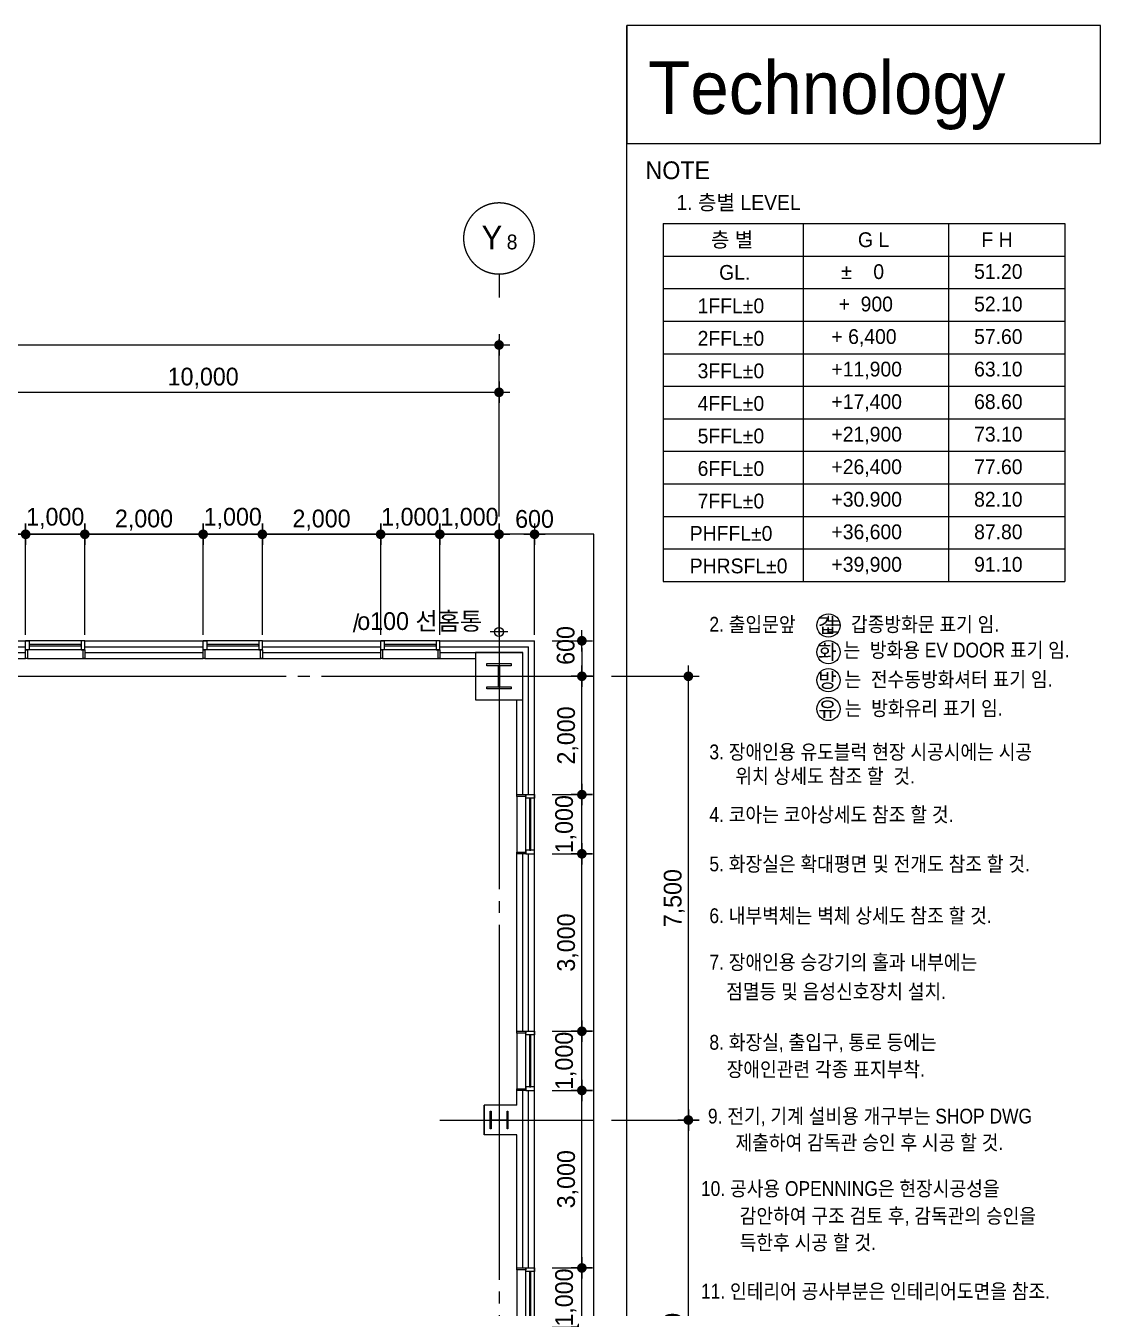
# Model space of a CAD drawing. Extents: x 14243673 to 14321835, y -1804798 to -1750552.
# Drawn here: x 14303673 to 14321835, y -1772232 to -1750552 of the extents above; entities that cross this region are included whole.
import ezdxf
from ezdxf.enums import TextEntityAlignment as Align

# ---------------------------------------------------------------- set-up
doc = ezdxf.new("R2010")
doc.units = 0
doc.header["$LTSCALE"] = 100
doc.header["$MEASUREMENT"] = 0
doc.header["$PDSIZE"] = -10
doc.linetypes.add('CEN', pattern=[66, 60, -2, 2, -2])
doc.layers.get('0').update_dxf_attribs({"linetype": 'CONTINUOUS'})
doc.layers.get('Defpoints').update_dxf_attribs({"linetype": 'CONTINUOUS'})
for name, color, linetype in [('0-내벽고정식', 7, 'CONTINUOUS'), ('8', 8, 'CONTINUOUS'), ('AXIS', 7, 'CEN'), ('CEN', 1, 'CEN'), ('COL', 2, 'CONTINUOUS'), ('col2', 3, 'CONTINUOUS'), ('DIM', 7, 'CONTINUOUS'), ('TEXT', 2, 'CONTINUOUS'), ('TEXT1', 7, 'CONTINUOUS'), ('WALL-1', 7, 'CONTINUOUS'), ('WALL-UNKNOWN', 3, 'CONTINUOUS'), ('WID', 4, 'CONTINUOUS'), ('우수드레인', 8, 'CONTINUOUS')]:
    doc.layers.add(name, color=color, linetype=linetype)
doc.styles.add('HY울를도M', font='HYWULM.TTF')
doc.styles.add('굴림', font='H2HDRM.TTF')
doc.styles.add('돋음', font='Dotum.ttf', dxfattribs={"height": 3})
doc.dimstyles.new('DIM100', dxfattribs={"dimtxt": 300, "dimasz": 120, "dimexe": 1, "dimexo": 100, "dimgap": 60, "dimtad": 1, "dimdec": 4, "dimzin": 0, "dimdsep": 46, "dimlunit": 6, "dimtxsty": '굴림', "dimblk": 'DOTT', "dimcen": 0.09, "dimadec": 0, "dimazin": 0, "dimtfac": 1, "dimtdec": 4, "dimtofl": 0, "dimtmove": 2, "dimatfit": 2, "dimldrblk": 'DOTT', "dimfxl": 1, "dimtolj": 1, "dimtzin": 0, "dimarcsym": 0})
doc.dimstyles.new('DIM50', dxfattribs={"dimscale": 50, "dimtxt": 3, "dimasz": 1.2, "dimexe": 1, "dimexo": 1, "dimgap": 0.6, "dimtad": 1, "dimdec": 4, "dimzin": 0, "dimdsep": 46, "dimlunit": 6, "dimtxsty": '굴림', "dimblk": 'DOTT', "dimcen": 0.09, "dimadec": 0, "dimazin": 0, "dimtfac": 1, "dimtdec": 4, "dimtofl": 0, "dimtmove": 2, "dimatfit": 2, "dimldrblk": 'DOTT', "dimfxl": 1, "dimtolj": 1, "dimtzin": 0, "dimarcsym": 0})

# ---------------------------------------------------------------- blocks, each defined once
blk = doc.blocks.new('DOTT')
for p, q in [((-1.5, 0), (1.5, 0)), ((0, 1.5), (0, -1.5))]:
    blk.add_line(p, q)
at = {"color": 6, "const_width": 0.68}
blk.add_lwpolyline([(-0.34, 0, 1), (0.34, 0, 1)], format="xyb", close=True, dxfattribs=at)
blk = doc.blocks.new('*D18')
at = {"layer": 'Defpoints', "color": 0, "lineweight": -3}
for p in [(14311673, -1755949), (14251673, -1759149), (14311673, -1759149)]:
    blk.add_point(p, dxfattribs=at)
at = {"layer": 'DIM', "color": 7, "lineweight": -2}
for p, q in [((14251673, -1758849), (14251673, -1755849)), ((14251793, -1755949), (14311553, -1755949)), ((14311673, -1758849), (14311673, -1755849))]:
    blk.add_line(p, q, dxfattribs=at)
at = {"layer": 'DIM', "color": 7, "lineweight": -2, "xscale": 120, "yscale": 120, "zscale": 120, "rotation": 180}
blk.add_blockref('DOTT', (14251673, -1755949), dxfattribs=at)
at = {"layer": 'DIM', "color": 7, "lineweight": -2, "xscale": 120, "yscale": 120, "zscale": 120}
blk.add_blockref('DOTT', (14311673, -1755949), dxfattribs=at)
at = {"layer": 'DIM', "color": 3, "insert": (14281673, -1755710), "char_height": 300, "attachment_point": 5, "style": '굴림'}
blk.add_mtext('\\A1;60,000', dxfattribs=at)
blk = doc.blocks.new('*D24')
at = {"layer": 'Defpoints', "color": 0, "lineweight": -3}
for p in [(14311673, -1756749), (14301673, -1759149), (14311673, -1759149)]:
    blk.add_point(p, dxfattribs=at)
at = {"layer": 'DIM', "color": 7, "lineweight": -2}
for p, q in [((14301673, -1758849), (14301673, -1756649)), ((14311673, -1758849), (14311673, -1756649)), ((14301793, -1756749), (14311553, -1756749))]:
    blk.add_line(p, q, dxfattribs=at)
at = {"layer": 'DIM', "color": 7, "lineweight": -2, "xscale": 120, "yscale": 120, "zscale": 120, "rotation": 180}
blk.add_blockref('DOTT', (14301673, -1756749), dxfattribs=at)
at = {"layer": 'DIM', "color": 7, "lineweight": -2, "xscale": 120, "yscale": 120, "zscale": 120}
blk.add_blockref('DOTT', (14311673, -1756749), dxfattribs=at)
at = {"layer": 'DIM', "color": 3, "insert": (14306673, -1756511), "char_height": 300, "attachment_point": 5, "style": '굴림'}
blk.add_mtext('\\A1;10,000', dxfattribs=at)
blk = doc.blocks.new('BOMBOM_S')
at = {"color": 7}
blk.add_line((0, 0.4), (0, 0), dxfattribs=at)
blk.add_lwpolyline([(-0.6, 1, 1), (0.6, 1, 1), (-0.6, 1, 1)], format="xyb", dxfattribs=at)
at = {"color": 1, "style": '돋음'}
for tag, p, height in [('X', (-0.295, 0.816), 0.4), ('N', (0.129, 0.816), 0.25)]:
    blk.add_attdef(tag, p, '', height=height, dxfattribs=at)
blk = doc.blocks.new('*D37')
at = {"layer": 'Defpoints', "color": 0, "lineweight": -3}
for p in [(14313273, -1761549), (14314873, -1761549), (14313273, -1769049)]:
    blk.add_point(p, dxfattribs=at)
at = {"layer": 'DIM', "color": 7, "lineweight": -2}
for p, q in [((14313573, -1761549), (14314973, -1761549)), ((14314873, -1768929), (14314873, -1761669)), ((14313573, -1769049), (14314973, -1769049))]:
    blk.add_line(p, q, dxfattribs=at)
at = {"layer": 'DIM', "color": 7, "lineweight": -2, "xscale": 120, "yscale": 120, "zscale": 120}
for p, rotation in [((14314873, -1761549), 90), ((14314873, -1769049), 270)]:
    blk.add_blockref('DOTT', p, dxfattribs=dict(at, rotation=rotation))
at = {"layer": 'DIM', "color": 3, "insert": (14314635, -1765299), "char_height": 300, "attachment_point": 5, "rotation": 90, "style": '굴림'}
blk.add_mtext('\\A1;7,500', dxfattribs=at)
blk = doc.blocks.new('*D38')
at = {"layer": 'Defpoints', "color": 0, "lineweight": -3}
for p in [(14313273, -1769049), (14314873, -1769049), (14313273, -1776549)]:
    blk.add_point(p, dxfattribs=at)
at = {"layer": 'DIM', "color": 7, "lineweight": -2}
for p, q in [((14313573, -1769049), (14314973, -1769049)), ((14314873, -1776429), (14314873, -1769169)), ((14313573, -1776549), (14314973, -1776549))]:
    blk.add_line(p, q, dxfattribs=at)
at = {"layer": 'DIM', "color": 7, "lineweight": -2, "xscale": 120, "yscale": 120, "zscale": 120}
for p, rotation in [((14314873, -1769049), 90), ((14314873, -1776549), 270)]:
    blk.add_blockref('DOTT', p, dxfattribs=dict(at, rotation=rotation))
at = {"layer": 'DIM', "color": 3, "insert": (14314635, -1772799), "char_height": 300, "attachment_point": 5, "rotation": 90, "style": '굴림'}
blk.add_mtext('\\A1;7,500', dxfattribs=at)
blk = doc.blocks.new('aw-1000-300')
at = {"layer": 'WID', "color": 8}
for p, q in [((970, 300), (0, 300)), ((0, 150), (1000, 150)), ((0, 0), (1000, 0))]:
    blk.add_line(p, q, dxfattribs=at)
at = {"layer": 'WID'}
for points in [[(0, 300), (30, 300), (30, 150), (0, 150)], [(970, 300), (1000, 300), (1000, 150), (970, 150)], [(60, 150), (0, 150), (0, 0), (60, 0)], [(60, 63), (940, 63), (940, 87), (60, 87)], [(940, 150), (1000, 150), (1000, 0), (940, 0)]]:
    blk.add_lwpolyline(points, close=True, dxfattribs=at)
blk = doc.blocks.new('*D100')
at = {"layer": 'Defpoints', "color": 0, "lineweight": -3, "ltscale": 3}
for p in [(14311673, -1759149), (14311673, -1760949), (14312273, -1760949)]:
    blk.add_point(p, dxfattribs=at)
at = {"layer": 'DIM', "color": 7, "lineweight": -2, "ltscale": 3}
for p, q in [((14311673, -1760849), (14311673, -1759148)), ((14312153, -1759149), (14311793, -1759149)), ((14312273, -1760849), (14312273, -1759148))]:
    blk.add_line(p, q, dxfattribs=at)
at = {"layer": 'DIM', "color": 7, "lineweight": -2, "ltscale": 3, "xscale": 120, "yscale": 120, "zscale": 120, "rotation": 180}
blk.add_blockref('DOTT', (14311673, -1759149), dxfattribs=at)
at = {"layer": 'DIM', "color": 7, "lineweight": -2, "ltscale": 3, "xscale": 120, "yscale": 120, "zscale": 120}
blk.add_blockref('DOTT', (14312273, -1759149), dxfattribs=at)
at = {"layer": 'DIM', "color": 3, "ltscale": 3, "insert": (14312273, -1758891), "char_height": 300, "attachment_point": 5, "style": '굴림'}
blk.add_mtext('\\A1;600', dxfattribs=at)
blk = doc.blocks.new('*D107')
at = {"layer": 'Defpoints', "color": 0, "lineweight": -3, "ltscale": 3}
for p in [(14304673, -1759149), (14303673, -1760949), (14304673, -1760949)]:
    blk.add_point(p, dxfattribs=at)
at = {"layer": 'DIM', "color": 7, "lineweight": -2, "ltscale": 3}
for p, q in [((14303673, -1760849), (14303673, -1759148)), ((14303793, -1759149), (14304553, -1759149)), ((14304673, -1760849), (14304673, -1759148))]:
    blk.add_line(p, q, dxfattribs=at)
at = {"layer": 'DIM', "color": 7, "lineweight": -2, "ltscale": 3, "xscale": 120, "yscale": 120, "zscale": 120, "rotation": 180}
blk.add_blockref('DOTT', (14303673, -1759149), dxfattribs=at)
at = {"layer": 'DIM', "color": 7, "lineweight": -2, "ltscale": 3, "xscale": 120, "yscale": 120, "zscale": 120}
blk.add_blockref('DOTT', (14304673, -1759149), dxfattribs=at)
at = {"layer": 'DIM', "color": 3, "ltscale": 3, "insert": (14304173, -1758880), "char_height": 300, "attachment_point": 5, "style": '굴림'}
blk.add_mtext('\\A1;1,000', dxfattribs=at)
blk = doc.blocks.new('*D111')
at = {"layer": 'Defpoints', "color": 0, "lineweight": -3, "ltscale": 3}
for p in [(14309673, -1759149), (14307673, -1760949), (14309673, -1760949)]:
    blk.add_point(p, dxfattribs=at)
at = {"layer": 'DIM', "color": 7, "lineweight": -2, "ltscale": 3}
for p, q in [((14307673, -1760849), (14307673, -1759148)), ((14307793, -1759149), (14309553, -1759149)), ((14309673, -1760849), (14309673, -1759148))]:
    blk.add_line(p, q, dxfattribs=at)
at = {"layer": 'DIM', "color": 7, "lineweight": -2, "ltscale": 3, "xscale": 120, "yscale": 120, "zscale": 120, "rotation": 180}
blk.add_blockref('DOTT', (14307673, -1759149), dxfattribs=at)
at = {"layer": 'DIM', "color": 7, "lineweight": -2, "ltscale": 3, "xscale": 120, "yscale": 120, "zscale": 120}
blk.add_blockref('DOTT', (14309673, -1759149), dxfattribs=at)
at = {"layer": 'DIM', "color": 3, "ltscale": 3, "insert": (14308673, -1758910), "char_height": 300, "attachment_point": 5, "style": '굴림'}
blk.add_mtext('\\A1;2,000', dxfattribs=at)
blk = doc.blocks.new('*D112')
at = {"layer": 'Defpoints', "color": 0, "lineweight": -3, "ltscale": 3}
for p in [(14307673, -1759149), (14306673, -1760949), (14307673, -1760949)]:
    blk.add_point(p, dxfattribs=at)
at = {"layer": 'DIM', "color": 7, "lineweight": -2, "ltscale": 3}
for p, q in [((14306673, -1760849), (14306673, -1759148)), ((14306793, -1759149), (14307553, -1759149)), ((14307673, -1760849), (14307673, -1759148))]:
    blk.add_line(p, q, dxfattribs=at)
at = {"layer": 'DIM', "color": 7, "lineweight": -2, "ltscale": 3, "xscale": 120, "yscale": 120, "zscale": 120, "rotation": 180}
blk.add_blockref('DOTT', (14306673, -1759149), dxfattribs=at)
at = {"layer": 'DIM', "color": 7, "lineweight": -2, "ltscale": 3, "xscale": 120, "yscale": 120, "zscale": 120}
blk.add_blockref('DOTT', (14307673, -1759149), dxfattribs=at)
at = {"layer": 'DIM', "color": 3, "ltscale": 3, "insert": (14307173, -1758880), "char_height": 300, "attachment_point": 5, "style": '굴림'}
blk.add_mtext('\\A1;1,000', dxfattribs=at)
blk = doc.blocks.new('*D113')
at = {"layer": 'Defpoints', "color": 0, "lineweight": -3, "ltscale": 3}
for p in [(14306673, -1759149), (14304673, -1760949), (14306673, -1760949)]:
    blk.add_point(p, dxfattribs=at)
at = {"layer": 'DIM', "color": 7, "lineweight": -2, "ltscale": 3}
for p, q in [((14304673, -1760849), (14304673, -1759148)), ((14304793, -1759149), (14306553, -1759149)), ((14306673, -1760849), (14306673, -1759148))]:
    blk.add_line(p, q, dxfattribs=at)
at = {"layer": 'DIM', "color": 7, "lineweight": -2, "ltscale": 3, "xscale": 120, "yscale": 120, "zscale": 120, "rotation": 180}
blk.add_blockref('DOTT', (14304673, -1759149), dxfattribs=at)
at = {"layer": 'DIM', "color": 7, "lineweight": -2, "ltscale": 3, "xscale": 120, "yscale": 120, "zscale": 120}
blk.add_blockref('DOTT', (14306673, -1759149), dxfattribs=at)
at = {"layer": 'DIM', "color": 3, "ltscale": 3, "insert": (14305673, -1758910), "char_height": 300, "attachment_point": 5, "style": '굴림'}
blk.add_mtext('\\A1;2,000', dxfattribs=at)
blk = doc.blocks.new('*D114')
at = {"layer": 'Defpoints', "color": 0, "lineweight": -3, "ltscale": 3}
for p in [(14303673, -1759149), (14301673, -1760949), (14303673, -1760949)]:
    blk.add_point(p, dxfattribs=at)
at = {"layer": 'DIM', "color": 7, "lineweight": -2, "ltscale": 3}
for p, q in [((14301673, -1760849), (14301673, -1759148)), ((14301793, -1759149), (14303553, -1759149)), ((14303673, -1760849), (14303673, -1759148))]:
    blk.add_line(p, q, dxfattribs=at)
at = {"layer": 'DIM', "color": 7, "lineweight": -2, "ltscale": 3, "xscale": 120, "yscale": 120, "zscale": 120, "rotation": 180}
blk.add_blockref('DOTT', (14301673, -1759149), dxfattribs=at)
at = {"layer": 'DIM', "color": 7, "lineweight": -2, "ltscale": 3, "xscale": 120, "yscale": 120, "zscale": 120}
blk.add_blockref('DOTT', (14303673, -1759149), dxfattribs=at)
at = {"layer": 'DIM', "color": 3, "ltscale": 3, "insert": (14302673, -1758910), "char_height": 300, "attachment_point": 5, "style": '굴림'}
blk.add_mtext('\\A1;2,000', dxfattribs=at)
blk = doc.blocks.new('*D115')
at = {"layer": 'Defpoints', "color": 0, "lineweight": -3, "ltscale": 3}
for p in [(14310673, -1759149), (14309673, -1760949), (14310673, -1760949)]:
    blk.add_point(p, dxfattribs=at)
at = {"layer": 'DIM', "color": 7, "lineweight": -2, "ltscale": 3}
for p, q in [((14309673, -1760849), (14309673, -1759148)), ((14309793, -1759149), (14310553, -1759149)), ((14310673, -1760849), (14310673, -1759148))]:
    blk.add_line(p, q, dxfattribs=at)
at = {"layer": 'DIM', "color": 7, "lineweight": -2, "ltscale": 3, "xscale": 120, "yscale": 120, "zscale": 120, "rotation": 180}
blk.add_blockref('DOTT', (14309673, -1759149), dxfattribs=at)
at = {"layer": 'DIM', "color": 7, "lineweight": -2, "ltscale": 3, "xscale": 120, "yscale": 120, "zscale": 120}
blk.add_blockref('DOTT', (14310673, -1759149), dxfattribs=at)
at = {"layer": 'DIM', "color": 3, "ltscale": 3, "insert": (14310173, -1758880), "char_height": 300, "attachment_point": 5, "style": '굴림'}
blk.add_mtext('\\A1;1,000', dxfattribs=at)
blk = doc.blocks.new('*D116')
at = {"layer": 'Defpoints', "color": 0, "lineweight": -3, "ltscale": 3}
for p in [(14311673, -1759149), (14310673, -1760949), (14311673, -1760949)]:
    blk.add_point(p, dxfattribs=at)
at = {"layer": 'DIM', "color": 7, "lineweight": -2, "ltscale": 3}
for p, q in [((14310673, -1760849), (14310673, -1759148)), ((14310793, -1759149), (14311553, -1759149)), ((14311673, -1760849), (14311673, -1759148))]:
    blk.add_line(p, q, dxfattribs=at)
at = {"layer": 'DIM', "color": 7, "lineweight": -2, "ltscale": 3, "xscale": 120, "yscale": 120, "zscale": 120, "rotation": 180}
blk.add_blockref('DOTT', (14310673, -1759149), dxfattribs=at)
at = {"layer": 'DIM', "color": 7, "lineweight": -2, "ltscale": 3, "xscale": 120, "yscale": 120, "zscale": 120}
blk.add_blockref('DOTT', (14311673, -1759149), dxfattribs=at)
at = {"layer": 'DIM', "color": 3, "ltscale": 3, "insert": (14311173, -1758880), "char_height": 300, "attachment_point": 5, "style": '굴림'}
blk.add_mtext('\\A1;1,000', dxfattribs=at)
blk = doc.blocks.new('*D132')
at = {"layer": 'Defpoints', "color": 0, "lineweight": -3}
for p in [(14312273, -1760949), (14312273, -1761549), (14313073, -1761549)]:
    blk.add_point(p, dxfattribs=at)
at = {"layer": 'DIM', "color": 7, "lineweight": -2}
for p, q in [((14312573, -1760949), (14313173, -1760949)), ((14313073, -1761069), (14313073, -1761429)), ((14312573, -1761549), (14313173, -1761549))]:
    blk.add_line(p, q, dxfattribs=at)
at = {"layer": 'DIM', "color": 7, "lineweight": -2, "xscale": 120, "yscale": 120, "zscale": 120}
for p, rotation in [((14313073, -1760949), 90), ((14313073, -1761549), 270)]:
    blk.add_blockref('DOTT', p, dxfattribs=dict(at, rotation=rotation))
at = {"layer": 'DIM', "color": 3, "insert": (14312800, -1761028), "char_height": 300, "attachment_point": 5, "rotation": 90, "style": '굴림'}
blk.add_mtext('\\A1;600', dxfattribs=at)
blk = doc.blocks.new('*D133')
at = {"layer": 'Defpoints', "color": 0, "lineweight": -3}
for p in [(14312273, -1763549), (14313073, -1763549), (14312273, -1764549)]:
    blk.add_point(p, dxfattribs=at)
at = {"layer": 'DIM', "color": 7, "lineweight": -2}
for p, q in [((14312573, -1763549), (14313173, -1763549)), ((14313073, -1764429), (14313073, -1763669)), ((14312573, -1764549), (14313173, -1764549))]:
    blk.add_line(p, q, dxfattribs=at)
at = {"layer": 'DIM', "color": 7, "lineweight": -2, "xscale": 120, "yscale": 120, "zscale": 120}
for p, rotation in [((14313073, -1763549), 90), ((14313073, -1764549), 270)]:
    blk.add_blockref('DOTT', p, dxfattribs=dict(at, rotation=rotation))
at = {"layer": 'DIM', "color": 3, "insert": (14312800, -1764049), "char_height": 300, "attachment_point": 5, "rotation": 90, "style": '굴림'}
blk.add_mtext('\\A1;1,000', dxfattribs=at)
blk = doc.blocks.new('*D134')
at = {"layer": 'Defpoints', "color": 0, "lineweight": -3}
for p in [(14312273, -1764549), (14313073, -1764549), (14312273, -1767549)]:
    blk.add_point(p, dxfattribs=at)
at = {"layer": 'DIM', "color": 7, "lineweight": -2}
for p, q in [((14312573, -1764549), (14313173, -1764549)), ((14313073, -1767429), (14313073, -1764669)), ((14312573, -1767549), (14313173, -1767549))]:
    blk.add_line(p, q, dxfattribs=at)
at = {"layer": 'DIM', "color": 7, "lineweight": -2, "xscale": 120, "yscale": 120, "zscale": 120}
for p, rotation in [((14313073, -1764549), 90), ((14313073, -1767549), 270)]:
    blk.add_blockref('DOTT', p, dxfattribs=dict(at, rotation=rotation))
at = {"layer": 'DIM', "color": 3, "insert": (14312834, -1766049), "char_height": 300, "attachment_point": 5, "rotation": 90, "style": '굴림'}
blk.add_mtext('\\A1;3,000', dxfattribs=at)
blk = doc.blocks.new('*D135')
at = {"layer": 'Defpoints', "color": 0, "lineweight": -3}
for p in [(14312273, -1767549), (14313073, -1767549), (14312273, -1768549)]:
    blk.add_point(p, dxfattribs=at)
at = {"layer": 'DIM', "color": 7, "lineweight": -2}
for p, q in [((14312573, -1767549), (14313173, -1767549)), ((14313073, -1768429), (14313073, -1767669)), ((14312573, -1768549), (14313173, -1768549))]:
    blk.add_line(p, q, dxfattribs=at)
at = {"layer": 'DIM', "color": 7, "lineweight": -2, "xscale": 120, "yscale": 120, "zscale": 120}
for p, rotation in [((14313073, -1767549), 90), ((14313073, -1768549), 270)]:
    blk.add_blockref('DOTT', p, dxfattribs=dict(at, rotation=rotation))
at = {"layer": 'DIM', "color": 3, "insert": (14312800, -1768049), "char_height": 300, "attachment_point": 5, "rotation": 90, "style": '굴림'}
blk.add_mtext('\\A1;1,000', dxfattribs=at)
blk = doc.blocks.new('*D136')
at = {"layer": 'Defpoints', "color": 0, "lineweight": -3}
for p in [(14312273, -1768549), (14313073, -1768549), (14312273, -1771549)]:
    blk.add_point(p, dxfattribs=at)
at = {"layer": 'DIM', "color": 7, "lineweight": -2}
for p, q in [((14312573, -1768549), (14313173, -1768549)), ((14313073, -1771429), (14313073, -1768669)), ((14312573, -1771549), (14313173, -1771549))]:
    blk.add_line(p, q, dxfattribs=at)
at = {"layer": 'DIM', "color": 7, "lineweight": -2, "xscale": 120, "yscale": 120, "zscale": 120}
for p, rotation in [((14313073, -1768549), 90), ((14313073, -1771549), 270)]:
    blk.add_blockref('DOTT', p, dxfattribs=dict(at, rotation=rotation))
at = {"layer": 'DIM', "color": 3, "insert": (14312834, -1770049), "char_height": 300, "attachment_point": 5, "rotation": 90, "style": '굴림'}
blk.add_mtext('\\A1;3,000', dxfattribs=at)
blk = doc.blocks.new('*D137')
at = {"layer": 'Defpoints', "color": 0, "lineweight": -3}
for p in [(14312273, -1771549), (14313073, -1771549), (14312273, -1772549)]:
    blk.add_point(p, dxfattribs=at)
at = {"layer": 'DIM', "color": 7, "lineweight": -2}
for p, q in [((14312573, -1771549), (14313173, -1771549)), ((14313073, -1772429), (14313073, -1771669)), ((14312573, -1772549), (14313173, -1772549))]:
    blk.add_line(p, q, dxfattribs=at)
at = {"layer": 'DIM', "color": 7, "lineweight": -2, "xscale": 120, "yscale": 120, "zscale": 120}
for p, rotation in [((14313073, -1771549), 90), ((14313073, -1772549), 270)]:
    blk.add_blockref('DOTT', p, dxfattribs=dict(at, rotation=rotation))
at = {"layer": 'DIM', "color": 3, "insert": (14312800, -1772049), "char_height": 300, "attachment_point": 5, "rotation": 90, "style": '굴림'}
blk.add_mtext('\\A1;1,000', dxfattribs=at)
blk = doc.blocks.new('*D150')
at = {"layer": 'Defpoints', "color": 0, "lineweight": -3}
for p in [(14312273, -1761549), (14313073, -1761549), (14312273, -1763549)]:
    blk.add_point(p, dxfattribs=at)
at = {"layer": 'DIM', "color": 7, "lineweight": -2}
for p, q in [((14312573, -1761549), (14313173, -1761549)), ((14313073, -1763429), (14313073, -1761669)), ((14312573, -1763549), (14313173, -1763549))]:
    blk.add_line(p, q, dxfattribs=at)
at = {"layer": 'DIM', "color": 7, "lineweight": -2, "xscale": 120, "yscale": 120, "zscale": 120}
for p, rotation in [((14313073, -1761549), 90), ((14313073, -1763549), 270)]:
    blk.add_blockref('DOTT', p, dxfattribs=dict(at, rotation=rotation))
at = {"layer": 'DIM', "color": 3, "insert": (14312834, -1762549), "char_height": 300, "attachment_point": 5, "rotation": 90, "style": '굴림'}
blk.add_mtext('\\A1;2,000', dxfattribs=at)

msp = doc.modelspace()

# ---------------------------------------------------------------- linework, layer by layer
at = {"layer": '0-내벽고정식'}
for p, q in [((14302073.21251, -1761249.19177), (14303673.21251, -1761249.19177)), ((14304673.21251, -1761249.19177), (14306673.21251, -1761249.19177)), ((14307673.21251, -1761249.19177), (14309673.21251, -1761249.19177)), ((14310673.21251, -1761249.19177), (14311273.21251, -1761249.19177)), ((14311973.21251, -1763549.19177), (14311973.21251, -1761949.19177)), ((14311973.21251, -1767549.19177), (14311973.21251, -1764549.19177)), ((14311973.21251, -1768799.19177), (14311973.21251, -1768549.19177)), ((14311973.21251, -1771549.19177), (14311973.21251, -1769299.19177))]:
    msp.add_line(p, q, dxfattribs=at)
for points in [[(14311973.21251, -1768799.19177), (14311423.21251, -1768799.19177), (14311423.21251, -1769299.19177)], [(14311973.21251, -1769299.19177), (14311423.21251, -1769299.19177), (14311423.21251, -1768799.19177)]]:
    msp.add_lwpolyline(points, dxfattribs=at)
at = {"layer": '8'}
for p, q in [((14314447.83556, -1753896.6152), (14314447.83556, -1759946.5547)), ((14314447.83556, -1753896.6152), (14321234.95655, -1753896.6152)), ((14316813.35084, -1753896.6152), (14316813.35084, -1759946.5547)), ((14319266.22969, -1753896.6152), (14319266.22969, -1759946.5547)), ((14321234.95655, -1753896.6152), (14321234.95655, -1759946.5547)), ((14314447.83556, -1754446.6097), (14321234.95655, -1754446.6097)), ((14314447.83556, -1754996.6042), (14321234.95655, -1754996.6042)), ((14314447.83556, -1755546.5987), (14321234.95655, -1755546.5987)), ((14314447.83556, -1756096.5932), (14321234.95655, -1756096.5932)), ((14314447.83556, -1756646.5877), (14321234.95655, -1756646.5877)), ((14314447.83556, -1757196.5822), (14321234.95655, -1757196.5822)), ((14314447.83556, -1757746.5767), (14321234.95655, -1757746.5767)), ((14314447.83556, -1758296.5712), (14321234.95655, -1758296.5712)), ((14314447.83556, -1758846.5657), (14321234.95655, -1758846.5657)), ((14314447.83556, -1759396.5602), (14321234.95655, -1759396.5602)), ((14314447.83556, -1759946.5547), (14321234.95655, -1759946.5547))]:
    msp.add_line(p, q, dxfattribs=at)
at = {"layer": '8', "ltscale": 3}
msp.add_lwpolyline([(14313834.95655, -1752546.6152), (14321834.95655, -1752546.6152), (14321834.95655, -1750552.37395), (14313834.95655, -1750552.37395)], close=True, dxfattribs=at)
at = {"layer": 'CEN', "linetype": 'CEN'}
for p, q in [((14311673.21251, -1759149.19177), (14311673.21251, -1799049.19177)), ((14249273.21251, -1761549.19177), (14313273.21251, -1761549.19177)), ((14310673.21251, -1769049.19177), (14313273.21251, -1769049.19177))]:
    msp.add_line(p, q, dxfattribs=at)
at = {"layer": 'COL'}
msp.add_lwpolyline([(14312073.21251, -1761949.19177), (14312073.21251, -1761149.19177), (14311273.21251, -1761149.19177), (14311273.21251, -1761949.19177)], close=True, dxfattribs=at)
at = {"layer": 'col2'}
for points in [[(14311469.71251, -1761763.19177), (14311469.71251, -1761728.19177), (14311663.21251, -1761728.19177), (14311663.21251, -1761370.19177), (14311469.71251, -1761370.19177), (14311469.71251, -1761335.19177), (14311876.71251, -1761335.19177), (14311876.71251, -1761370.19177), (14311683.21251, -1761370.19177), (14311683.21251, -1761728.19177), (14311876.71251, -1761728.19177), (14311876.71251, -1761763.19177)], [(14311523.21251, -1768899.19177), (14311538.21251, -1768899.19177), (14311538.21251, -1769044.19177), (14311808.21251, -1769044.19177), (14311808.21251, -1768899.19177), (14311823.21251, -1768899.19177), (14311823.21251, -1769199.19177), (14311808.21251, -1769199.19177), (14311808.21251, -1769054.19177), (14311538.21251, -1769054.19177), (14311538.21251, -1769199.19177), (14311523.21251, -1769199.19177)]]:
    msp.add_lwpolyline(points, close=True, dxfattribs=at)
at = {"layer": 'Defpoints', "color": 191, "ltscale": 0.8}
msp.add_line((14313834.95655, -1790956.0122), (14313834.95655, -1750552.37395), dxfattribs=at)
at = {"layer": 'Defpoints', "color": 76}
msp.add_lwpolyline([(14249273.21251, -1799049.19177), (14313273.21251, -1799049.19177), (14313273.21251, -1759149.19177), (14249273.21251, -1759149.19177)], close=True, dxfattribs=at)
at = {"layer": 'TEXT'}
for centre in [(14317240.2548, -1760690.01407), (14317240.2548, -1761140.65516), (14317240.2548, -1761616.24265), (14317240.2548, -1762101.24158)]:
    msp.add_circle(centre, 196.32054, dxfattribs=at)
at = {"layer": 'WALL-1', "color": 4}
for p, q in [((14312273.21251, -1763549.19177), (14312273.21251, -1760949.19177)), ((14312073.21251, -1763549.19177), (14312073.21251, -1761149.19177)), ((14312173.21251, -1763549.19177), (14312173.21251, -1761049.19177)), ((14312073.21251, -1767549.19177), (14312073.21251, -1764549.19177)), ((14312173.21251, -1767549.19177), (14312173.21251, -1764549.19177)), ((14312273.21251, -1767549.19177), (14312273.21251, -1764549.19177)), ((14312073.21251, -1771549.19177), (14312073.21251, -1768549.19177)), ((14312173.21251, -1771549.19177), (14312173.21251, -1768549.19177)), ((14312273.21251, -1771549.19177), (14312273.21251, -1768549.19177))]:
    msp.add_line(p, q, dxfattribs=at)
at = {"layer": 'WALL-UNKNOWN', "color": 4}
for p, q in [((14300673.21251, -1760949.19177), (14303673.21251, -1760949.19177)), ((14304673.21251, -1760949.19177), (14306673.21251, -1760949.19177)), ((14307673.21251, -1760949.19177), (14309673.21251, -1760949.19177)), ((14310673.21251, -1760949.19177), (14312273.21251, -1760949.19177)), ((14300673.21251, -1761049.19177), (14303673.21251, -1761049.19177)), ((14300673.21251, -1761149.19177), (14303673.21251, -1761149.19177)), ((14304673.21251, -1761049.19177), (14306673.21251, -1761049.19177)), ((14304673.21251, -1761149.19177), (14306673.21251, -1761149.19177)), ((14307673.21251, -1761049.19177), (14309673.21251, -1761049.19177)), ((14307673.21251, -1761149.19177), (14309673.21251, -1761149.19177)), ((14310673.21251, -1761049.19177), (14312173.21251, -1761049.19177)), ((14310673.21251, -1761149.19177), (14312073.21251, -1761149.19177))]:
    msp.add_line(p, q, dxfattribs=at)
at = {"layer": '우수드레인', "color": 1, "ltscale": 2}
for p, q in [((14311673.21251, -1760648.9347), (14311673.21251, -1760948.9347)), ((14311673.21251, -1760698.9347), (14311673.21251, -1760898.9347)), ((14311823.21251, -1760798.9347), (14311523.21251, -1760798.9347)), ((14311773.21251, -1760798.9347), (14311573.21251, -1760798.9347))]:
    msp.add_line(p, q, dxfattribs=at)
at = {"layer": '우수드레인', "color": 7, "ltscale": 2}
msp.add_circle((14311673.21251, -1760798.9347), 75, dxfattribs=at)

# ---------------------------------------------------------------- block references
at = {"layer": 'AXIS', "xscale": 1000, "yscale": 1000, "zscale": 1000}
msp.add_blockref('BOMBOM_S', (14311673.21251, -1755149.19177), dxfattribs=at).add_auto_attribs({'X': 'Y', 'N': '8'})
at = {"layer": 'WID'}
for p, rotation in [((14304673.21251, -1760949.19177), 180), ((14307673.21251, -1760949.19177), 180), ((14310673.21251, -1760949.19177), 180), ((14312273.21251, -1764549.19177), 90), ((14312273.21251, -1768549.19177), 90), ((14312273.21251, -1772549.19177), 90)]:
    msp.add_blockref('aw-1000-300', p, dxfattribs=dict(at, rotation=rotation))

# ---------------------------------------------------------------- texts
at = {"layer": 'TEXT', "style": 'HY울를도M'}
for s, p in [('1. 층별 LEVEL', (14314670.67215, -1753665.32638)), ('층 별', (14315252.73045, -1754295.35493)), ('G L', (14317738.87965, -1754295.35493)), ('F H', (14319825.52208, -1754295.35493)), ('GL.', (14315392.91419, -1754847.84867)), (' %%P    0', (14317364.31861, -1754834.99968)), ('51.20', (14319701.75296, -1754832.06976)), ('+  900', (14317411.46588, -1755382.06426)), ('52.10', (14319701.75296, -1755382.06426)), ('1FFL%%P0', (14315029.39198, -1755412.11861)), ('2FFL%%P0', (14315029.39198, -1755962.11311)), ('+ 6,400', (14317291.16129, -1755932.05876)), ('57.60', (14319701.75296, -1755932.05876)), ('+11,900', (14317291.16129, -1756482.05326)), ('63.10', (14319701.75296, -1756482.05326)), ('3FFL%%P0', (14315029.39198, -1756512.10761)), ('4FFL%%P0', (14315029.39198, -1757062.10211)), ('+17,400', (14317291.16129, -1757032.04776)), ('68.60', (14319701.75296, -1757032.04776)), ('5FFL%%P0', (14315029.39198, -1757612.09661)), ('+21,900', (14317291.16129, -1757582.04226)), ('73.10', (14319701.75296, -1757582.04226)), ('6FFL%%P0', (14315029.39198, -1758162.09111)), ('+26,400', (14317291.16129, -1758132.03676)), ('77.60', (14319701.75296, -1758132.03676)), ('7FFL%%P0', (14315029.39198, -1758712.08561)), ('+30.900', (14317291.16129, -1758682.03126)), ('82.10', (14319701.75296, -1758682.03126)), ('PHFFL%%P0', (14314896.00756, -1759259.08416)), ('+36,600', (14317291.16129, -1759232.02576)), ('87.80', (14319701.75296, -1759232.02576)), ('PHRSFL%%P0', (14314896.00756, -1759809.07866)), ('+39,900', (14317291.16129, -1759782.02026)), ('91.10', (14319701.75296, -1759782.02026)), ('갑', (14317067.42662, -1760813.39544)), ('화', (14317067.42662, -1761264.03653)), ('방', (14317067.42662, -1761739.62402)), ('유', (14317067.42662, -1762224.62295))]:
    msp.add_text(s, height=250, dxfattribs=at).set_placement(p)
at = {"layer": 'TEXT', "style": 'HY울를도M', "width": 0.9}
for s, p in [('2. 출입문앞      는  갑종방화문 표기 임.', (14315228.02747, -1760669.7684)), ('는  방화용 EV DOOR 표기 임.', (14317493.25344, -1761105.7629)), ('는  전수동방화셔터 표기 임.', (14317510.85592, -1761601.10067)), ('는  방화유리 표기 임.', (14317515.34665, -1762089.35481)), ('3. 장애인용 유도블럭 현장 시공시에는 시공', (14315228.02747, -1762827.24158)), ('위치 상세도 참조 할  것.', (14315668.3387, -1763235.69444)), ('4. 코아는 코아상세도 참조 할 것.', (14315228.02747, -1763885.7064)), ('5. 화장실은 확대평면 및 전개도 참조 할 것.', (14315228.02747, -1764720.04269)), ('6. 내부벽체는 벽체 상세도 참조 할 것.', (14315228.02747, -1765595.25864)), ('7. 장애인용 승강기의 홀과 내부에는', (14315228.02747, -1766381.26252)), ('    점멸등 및 음성신호장치 설치.', (14315184.63288, -1766875.7404)), ('8. 화장실, 출입구, 통로 등에는', (14315228.02747, -1767735.45768)), ('    장애인관련 각종 표지부착.', (14315191.17959, -1768190.36844))]:
    msp.add_text(s, height=250, dxfattribs=at).set_placement(p, align=Align.MIDDLE_LEFT)
for s, p in [('9. 전기, 기계 설비용 개구부는 SHOP DWG', (14315203.79263, -1769107.60318)), ('제출하여 감독관 승인 후 시공 할 것.', (14315669.06273, -1769554.82746)), ('10. 공사용 OPENNING은 현장시공성을', (14315084.96221, -1770331.8576)), ('감안하여 구조 검토 후, 감독관의 승인을 ', (14315740.39396, -1770793.90208)), ('득한후 시공 할 것.', (14315740.39396, -1771245.05646)), ('11. 인테리어 공사부분은 인테리어도면을 참조.', (14315084.96221, -1772067.04416))]:
    msp.add_text(s, height=250, dxfattribs=at).set_placement(p)
at = {"layer": 'TEXT1', "ltscale": 0.85, "style": 'HY울를도M'}
msp.add_text('Technology', height=892.41075, dxfattribs=at).set_placement((14314194.06855, -1752045.82081))
at = {"layer": 'TEXT1', "style": 'HY울를도M'}
msp.add_text('NOTE', height=300, dxfattribs=at).set_placement((14314149.10109, -1753146.6152))
for s, p in [('/', (14309255.62097, -1760646.75628)), ('o100 선홈통', (14310333.62097, -1760609.75628))]:
    msp.add_text(s, height=300, dxfattribs=at).set_placement(p, align=Align.MIDDLE)

# ---------------------------------------------------------------- dimensions: what is measured, and where the dimension line sits
at = {"layer": 'DIM'}
for base, p1, p2, picture, middle in [((14311673.2125096992, -1755949.19177466), (14251673.2125096992, -1759149.19177466), (14311673.2125096992, -1759149.19177466), '*D18', (14281673.2125096992, -1755710.153550246)), ((14311673.21251, -1756749.19177), (14301673.21251, -1759149.19177), (14311673.21251, -1759149.19177), '*D24', (14306673.21251, -1756510.52346))]:
    dim = msp.add_linear_dim(base=base, p1=p1, p2=p2, dimstyle='DIM50', override={"dimscale": 100, "dimexo": 3}, dxfattribs=at)
    dim.commit()
    dim.dimension.update_dxf_attribs({"geometry": picture, "text_midpoint": middle})
at = {"layer": 'DIM', "ltscale": 3}
for base, p1, p2, picture, middle in [((14303673.21251, -1759149.19177), (14301673.21251, -1760949.19177), (14303673.21251, -1760949.19177), '*D114', (14302673.21251, -1758910.15355)), ((14304673.21251, -1759149.19177), (14303673.21251, -1760949.19177), (14304673.21251, -1760949.19177), '*D107', (14304173.21251, -1758879.52346)), ((14306673.21251, -1759149.19177), (14304673.21251, -1760949.19177), (14306673.21251, -1760949.19177), '*D113', (14305673.21251, -1758910.15355)), ((14307673.21251, -1759149.19177), (14306673.21251, -1760949.19177), (14307673.21251, -1760949.19177), '*D112', (14307173.21251, -1758879.52346)), ((14309673.21251, -1759149.19177), (14307673.21251, -1760949.19177), (14309673.21251, -1760949.19177), '*D111', (14308673.21251, -1758910.15355)), ((14310673.21251, -1759149.19177), (14309673.21251, -1760949.19177), (14310673.21251, -1760949.19177), '*D115', (14310173.21251, -1758879.52346)), ((14311673.21251, -1759149.19177), (14310673.21251, -1760949.19177), (14311673.21251, -1760949.19177), '*D116', (14311173.21251, -1758879.52346))]:
    dim = msp.add_linear_dim(base=base, p1=p1, p2=p2, dimstyle='DIM100', dxfattribs=at)
    dim.commit()
    dim.dimension.update_dxf_attribs({"geometry": picture, "text_midpoint": middle})
dim = msp.add_linear_dim(base=(14311673.21251, -1759149.19177), p1=(14312273.21251, -1760949.19177), p2=(14311673.21251, -1760949.19177), angle=180, dimstyle='DIM100', dxfattribs=at)
dim.commit()
dim.dimension.update_dxf_attribs({"geometry": '*D100', "text_midpoint": (14312273.21251, -1758890.80583), "dimtype": 128})
at = {"layer": 'DIM'}
for base, p1, p2, angle, picture, middle in [((14313073.21251, -1761549.19177), (14312273.21251, -1760949.19177), (14312273.21251, -1761549.19177), 90, '*D132', (14312800.29032, -1761027.87227)), ((14313073.21251, -1763549.19177), (14312273.21251, -1764549.19177), (14312273.21251, -1763549.19177), 270, '*D133', (14312800.29032, -1764049.19177)), ((14313073.21251, -1767549.19177), (14312273.21251, -1768549.19177), (14312273.21251, -1767549.19177), 270, '*D135', (14312800.29032, -1768049.19177)), ((14313073.21251, -1771549.19177), (14312273.21251, -1772549.19177), (14312273.21251, -1771549.19177), 270, '*D137', (14312800.29032, -1772049.19177))]:
    dim = msp.add_linear_dim(base=base, p1=p1, p2=p2, angle=angle, dimstyle='DIM50', override={"dimscale": 100, "dimexo": 3}, dxfattribs=at)
    dim.commit()
    dim.dimension.update_dxf_attribs({"geometry": picture, "text_midpoint": middle, "dimtype": 128})
for base, p1, p2, angle, picture, middle in [((14313073.21251, -1761549.19177), (14312273.21251, -1763549.19177), (14312273.21251, -1761549.19177), 270, '*D150', (14312834.17429, -1762549.19177)), ((14314873.21251, -1761549.19177), (14313273.21251, -1769049.19177), (14313273.21251, -1761549.19177), 90, '*D37', (14314634.5442, -1765299.19177)), ((14313073.21251, -1764549.19177), (14312273.21251, -1767549.19177), (14312273.21251, -1764549.19177), 270, '*D134', (14312834.17429, -1766049.19177)), ((14313073.21251, -1768549.19177), (14312273.21251, -1771549.19177), (14312273.21251, -1768549.19177), 270, '*D136', (14312834.17429, -1770049.19177)), ((14314873.21251, -1769049.19177), (14313273.21251, -1776549.19177), (14313273.21251, -1769049.19177), 90, '*D38', (14314634.5442, -1772799.19177))]:
    dim = msp.add_linear_dim(base=base, p1=p1, p2=p2, angle=angle, dimstyle='DIM50', override={"dimscale": 100, "dimexo": 3}, dxfattribs=at)
    dim.commit()
    dim.dimension.update_dxf_attribs({"geometry": picture, "text_midpoint": middle})

doc.saveas('drawing.dxf')
